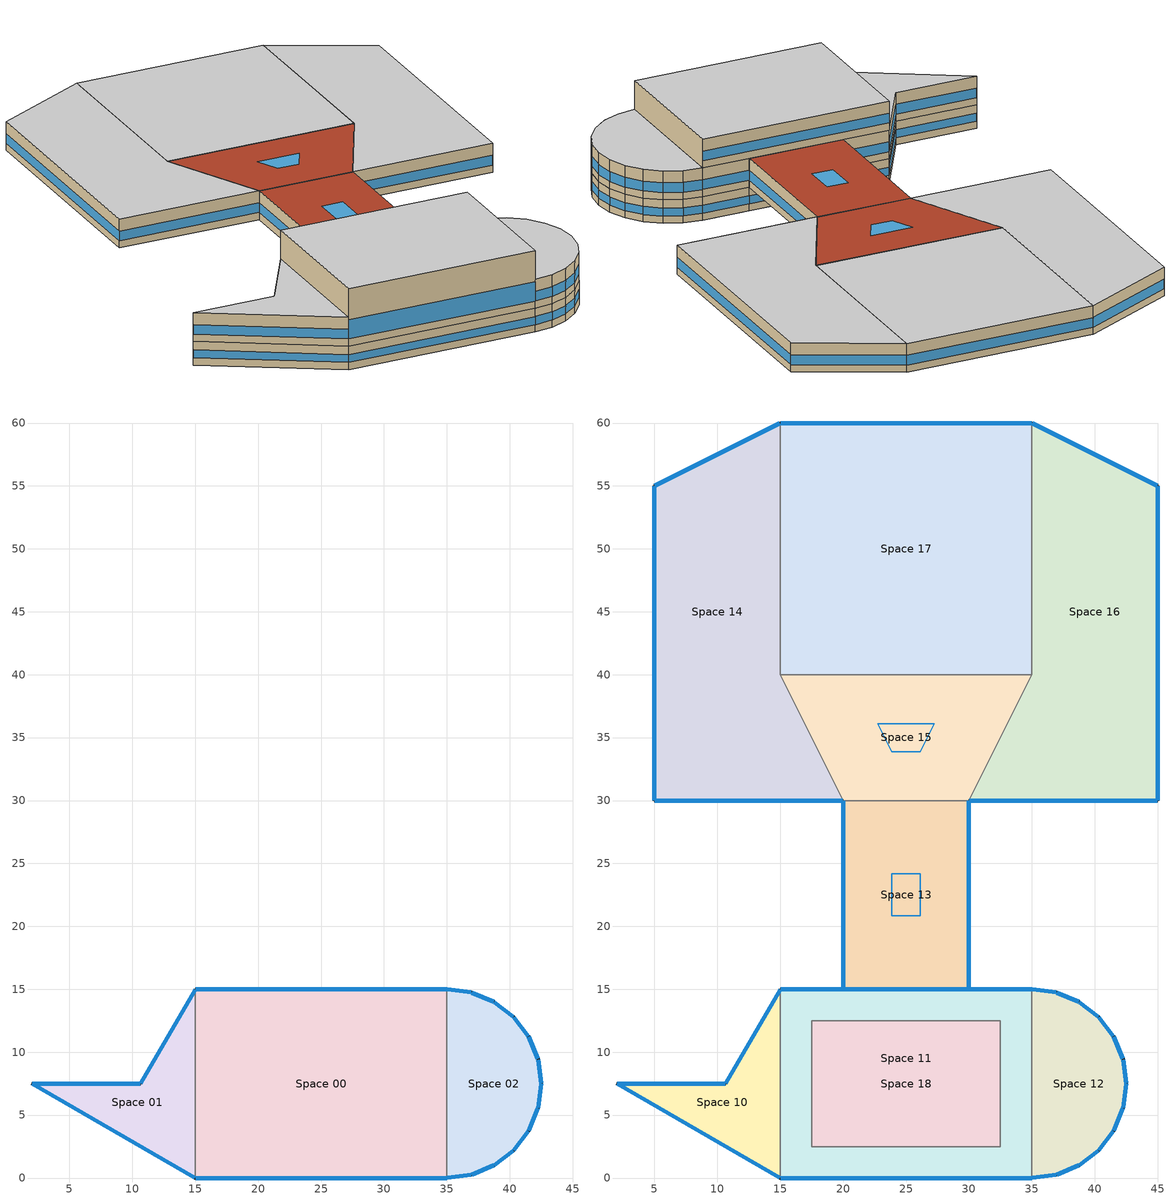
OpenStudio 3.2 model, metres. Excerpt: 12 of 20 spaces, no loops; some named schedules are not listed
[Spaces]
Space 02
 floor ground: 35,15 36.94,14.74 38.75,14 40.3,12.8 41.5,11.25 42.24,9.44 42.5,7.5 42.24,5.56 41.5,3.75 40.3,2.2 38.75,1 36.94,0.26 35,0 z-2.5
 wall outside: 35,0 36.94,0.26 38.75,1 40.3,2.2 41.5,3.75 42.24,5.56 42.5,7.5 42.24,9.44 41.5,11.25 40.3,12.8 38.75,14 36.94,14.74 35,15 z-2.5:0
 wall to Space 00: 35,15 35,0 z-2.5:0
 window (BTAP-Ext-FixedWindow:U=0.220 SHGC=0.600): 36.96,0.27 38.73,1 / 42.23,9.46 41.5,11.23 / 40.32,2.22 41.48,3.73 / 41.48,11.27 40.32,12.78 / 42.25,5.58 42.5,7.47 / 38.73,14 36.96,14.73 / 35.03,0 36.92,0.25 / 42.5,7.53 42.25,9.42 / 41.5,3.77 42.23,5.54 / 38.77,1.02 40.28,2.18 / 40.28,12.82 38.77,13.98 / 36.92,14.75 35.03,15 z-1.74:-0.88
Space 00
 floor ground: 35,15 35,0 15,0 15,15 z-2.5
 wall outside: 15,0 35,0 / 35,15 30,15 20,15 15,15 z-2.5:0
 wall to Space 01: 15,15 15,0 z-2.5:0
 window (BTAP-Ext-FixedWindow:U=0.220 SHGC=0.600): 15.03,0 34.97,0 / 29.97,15 20.03,15 / 34.97,15 30.03,15 / 19.97,15 15.03,15 z-1.74:-0.9
Space 01
 floor ground: 15,15 15,0 2.01,7.5 10.67,7.5 z-2.5
 wall outside: 15,15 10.67,7.5 2.01,7.5 15,0 z-2.5:0
 window (BTAP-Ext-FixedWindow:U=0.220 SHGC=0.600): 2.03,7.49 14.98,0.01 / 10.64,7.5 2.04,7.5 / 14.99,14.98 10.68,7.52 z-1.74:-0.9
Space 10
 floor to Space 01: 15,15 15,0 2.01,7.5 10.67,7.5 z0
 wall outside: 15,15 10.67,7.5 2.01,7.5 15,0 z0:3.05
 wall to Space 11: 15,0 15,15 z0:3.05
 window (BTAP-Ext-FixedWindow:U=0.220 SHGC=0.600): 2.03,7.49 14.98,0.01 / 10.64,7.5 2.04,7.5 / 14.99,14.98 10.68,7.52 z0.76:1.78
 ceiling to Space 21: 15,0 15,15 10.67,7.5 2.01,7.5 z3.05
Space 11
 floor to Space 18: 32.5,12.5 32.5,2.5 17.5,2.5 17.5,12.5 z3.05
 floor to Space 00: 35,2.5 35,0 15,0 15,2.5 z0; 35,15 35,12.5 15,12.5 15,15 z0; 35,12.5 35,2.5 32.5,2.5 32.5,12.5 z0; 17.5,12.5 17.5,2.5 15,2.5 15,12.5 z0; 32.5,12.5 32.5,2.5 17.5,2.5 17.5,12.5 z0
 wall outside: 15,0 35,0 z0:6.1; 35,15 15,15 z3.05:6.1; 20,15 15,15 / 35,15 30,15 z0:3.05
 wall to Space 21: 15,15 15,0 z3.05:6.1
 wall to Space 20: 35,0 35,15 z3.05:6.1
 wall to Space 12: 35,0 35,15 z0:3.05
 wall to Space 18: 32.5,2.5 17.5,2.5 17.5,12.5 32.5,12.5 32.5,2.5 z0:3.05
 wall to Space 13: 30,15 20,15 z0:3.05
 window (BTAP-Ext-FixedWindow:U=0.220 SHGC=0.600): 15.03,0 34.97,0 z0.76:2.8; 34.97,15 15.03,15 z3.81:4.83; 19.97,15 15.03,15 / 34.97,15 30.03,15 z0.76:1.79
 ceiling to Space 30: 35,0 35,15 15,15 15,0 z6.1
Space 12
 floor to Space 02: 35,15 36.94,14.74 38.75,14 40.3,12.8 41.5,11.25 42.24,9.44 42.5,7.5 42.24,5.56 41.5,3.75 40.3,2.2 38.75,1 36.94,0.26 35,0 z0
 wall outside: 35,0 36.94,0.26 38.75,1 40.3,2.2 41.5,3.75 42.24,5.56 42.5,7.5 42.24,9.44 41.5,11.25 40.3,12.8 38.75,14 36.94,14.74 35,15 z0:3.05
 window (BTAP-Ext-FixedWindow:U=0.220 SHGC=0.600): 36.92,14.75 35.03,15 / 38.73,14 36.96,14.73 / 40.28,12.82 38.77,13.98 / 41.48,11.27 40.32,12.78 / 42.23,9.46 41.5,11.23 / 42.5,7.53 42.25,9.42 / 42.25,5.58 42.5,7.47 / 41.5,3.77 42.23,5.54 / 40.32,2.22 41.48,3.73 / 38.77,1.02 40.28,2.18 / 36.96,0.27 38.73,1 / 35.03,0 36.92,0.25 z0.76:1.8
 ceiling to Space 20: 35,0 36.94,0.26 38.75,1 40.3,2.2 41.5,3.75 42.24,5.56 42.5,7.5 42.24,9.44 41.5,11.25 40.3,12.8 38.75,14 36.94,14.74 35,15 z3.05
Space 13
 floor ground: 30,30 30,15 20,15 20,30 z0
 wall outside: 30,15 30,30 / 20,30 20,15 z0:3.05
 wall to Space 15: 30,30 20,30 z0:3.05
 window (BTAP-Ext-FixedWindow:U=0.220 SHGC=0.600): 30,15.03 30,29.97 / 20,29.97 20,15.03 z0.76:1.78
 roof outside: 30,15 30,30 20,30 20,15 z3.05
 skylight (BTAP-Ext-Skylights:U=0.220 SHGC=0.600): 26.12,20.82 26.12,24.18 23.88,24.18 23.88,20.82 z3.05
Space 14
 floor ground: 15,60 15,40 20,30 5,30 5,55 z0
 wall outside: 15,60 5,55 5,30 20,30 z0:3.05
 wall to Space 17: 15,40 15,60 z0:3.05
 wall to Space 15: 20,30 15,40 z0:3.05
 window (BTAP-Ext-FixedWindow:U=0.220 SHGC=0.600): 5,54.97 5,30.03 / 14.98,59.99 5.02,55.01 / 5.03,30 19.97,30 z0.76:1.78
 ceiling to Space 23: 20,30 15,40 15,60 5,55 5,30 z3.05
Space 15
 floor ground: 35,40 30,30 20,30 15,40 z0
 wall to Space 16: 30,30 35,40 z0:3.05
 wall to Space 17: 35,40 15,40 z0:3.05
 roof outside: 30,30 35,40 15,40 20,30 z3.05
 skylight (BTAP-Ext-Skylights:U=0.220 SHGC=0.600): 26.12,33.88 27.24,36.12 22.76,36.12 23.88,33.88 z3.05
Space 16
 floor ground: 35,60 45,55 45,30 30,30 35,40 z0
 wall outside: 30,30 45,30 45,55 35,60 z0:3.05
 wall to Space 17: 35,60 35,40 z0:3.05
 window (BTAP-Ext-FixedWindow:U=0.220 SHGC=0.600): 44.98,55.01 35.02,59.99 / 45,30.03 45,54.97 / 30.03,30 44.97,30 z0.76:1.78
 ceiling to Space 24: 45,30 45,55 35,60 35,40 30,30 z3.05
Space 17
 floor ground: 35,60 35,40 15,40 15,60 z0
 wall outside: 35,60 15,60 z0:3.05
 window (BTAP-Ext-FixedWindow:U=0.220 SHGC=0.600): 34.97,60 15.03,60 z0.76:1.78
 ceiling to Space 22: 35,40 35,60 15,60 15,40 z3.05
Space 18
 floor ground: 32.5,12.5 32.5,2.5 17.5,2.5 17.5,12.5 z0
[Building]
EdgeCaseGeometry: Default Construction Set=BTAP-Mass at hdd = 5000.0; Standards Number of Stories=6; Standards Number of Above Ground Stories=5; Standards Template=NECB2011
[Site]
Calgary Intl AP_AB_CAN: Latitude {deg}=51.114; Longitude {deg}=-114.02; Time Zone {hr}=-7; Elevation {m}=1084.1
[ClimateZones]
Climate Zone Institution Name 1=ASHRAE; Climate Zone Document Name 1=ANSI/ASHRAE Standard 169; Climate Zone Document Year 1=2006; Climate Zone Institution Name 2=CEC; Climate Zone Document Name 2=California Climate Zone Descriptions; Climate Zone Document Year 2=1995
[Site:WaterMainsTemperature]
Calculation Method=Correlation; Annual Average Outdoor Air Temperature {C}=5; Maximum Difference In Monthly Average Outdoor Air Temperatures {deltaC}=23.3
[SizingPeriod:DesignDay] Barometric Pressure {Pa}=88961; Sky Clearness=0; Rain Indicator=0; Snow Indicator=0; Day of Month=21; Daylight Saving Time Indicator=0; Humidity Indicating Type=Wetbulb; Dry-Bulb Temperature Range Modifier Type=DefaultMultipliers
Name | Maximum Dry-Bulb Temperature {C} | Daily Dry-Bulb Temperature Range {deltaC} | Humidity Indicating Conditions at Maximum Dry-Bulb | Wind Speed {m/s} | Wind Direction {deg} | Month | Day Type | Solar Model Indicator | ASHRAE Taub | ASHRAE Taud
Calgary Intl AP Ann Clg .4% Condns DB=>MWB | 28.5 | 12.1 | 16.1 | 4.5 | 160 | 7 | SummerDesignDay | ASHRAETau | 0.339 | 2.421
Calgary Intl AP Ann Htg 99.6% Condns DB | -28.5 | 0 | -28.5 | 2.9 | 200 | 1 | WinterDesignDay | ASHRAEClearSky
[Site:GroundTemperature:BuildingSurface]
19.527, 19.502, 19.536, 19.598, 20.002, 21.64, 22.225, 22.375, 21.449, 20.121, 19.802, 19.633
[Material:NoMass] Roughness=Smooth; Thermal Absorptance=0.9; Solar Absorptance=0.7
Name | Thermal Resistance {m2-K/W} | Visible Absorptance
Typical Carpet Pad; Typical Carpet Pad 1 | 0.21648 | 0.8
Typical Insulation 1 | 5.91238 | 0.7
Typical Insulation 2 | 4.49096 | 0.7
Typical Insulation 3 | 6.17282 | 0.7
Typical Carpet Pad 2 | 1.25503 | 0.8
Typical Carpet Pad 3; Typical Carpet Pad 4 | 3.45515 | 0.8
Typical Insulation 4 | 0.454528 | 0.7
Typical Insulation 5 | 0.454545 | 0.7
[Material]
Name | Roughness | Thickness {m} | Conductivity {W/m-K} | Density {kg/m3} | Specific Heat {J/kg-K} | Thermal Absorptance | Solar Absorptance | Visible Absorptance
G05 25mm wood | MediumSmooth | 0.0254 | 0.15 | 608 | 1630 | 0.9 | 0.5 | 0.5
100mm Normalweight concrete floor 1 | MediumSmooth | 0.1016 | 2.31 | 2322 | 832
G01 13mm gypsum board 1 | Smooth | 0.0127 | 0.16 | 800 | 1090 | 0.9 | 0.7 | 0.5
4 in. Normalweight Concrete Floor 1 | MediumRough | 0.1016 | 2.31 | 2322 | 832 | 0.9 | 0.7 | 0.7
1IN Stucco 1 | Smooth | 0.0253 | 0.6918 | 1858 | 837 | 0.9 | 0.7 | 0.92
8IN CONCRETE HW RefBldg 1 | Rough | 0.2032 | 1.311 | 2240 | 836.8 | 0.9 | 0.7 | 0.7
1/2IN Gypsum 1 | Smooth | 0.0127 | 0.16 | 784.9 | 830 | 0.9 | 0.4 | 0.4
Metal Roof Surface 1; F08 Metal surface 1 | Smooth | 0.0008 | 45.28 | 7824 | 500 | 0.9 | 0.7 | 0.7
6 in. Normalweight Concrete Floor 1; 6 in. Normalweight Concrete Floor 2; 6 in. Normalweight Concrete Floor 3 | MediumRough | 0.1524 | 2.31 | 2322 | 832 | 0.9 | 0.7 | 0.7
[Construction]
BTAP-Int-Partition; BTAP-Int-Door: G05 25mm wood
BTAP-Int-Floor: 100mm Normalweight concrete floor 1, Typical Carpet Pad
BTAP-Int-Wall: G01 13mm gypsum board 1, G01 13mm gypsum board 1
BTAP-Int-Ceiling: Typical Carpet Pad, 100mm Normalweight concrete floor 1
BTAP-Int-Window: SimpleGlazing
BTAP-Ext-Floor-Mass:U-0.162: Typical Insulation 1, 4 in. Normalweight Concrete Floor 1, Typical Carpet Pad 1
BTAP-Ext-Wall-Mass:U-0.21: 1IN Stucco 1, 8IN CONCRETE HW RefBldg 1, Typical Insulation 2, 1/2IN Gypsum 1
BTAP-Ext-Roof-Metal:U-0.162: Metal Roof Surface 1, Typical Insulation 3
BTAP-Grnd-Floor-Mass:U-0.757: 6 in. Normalweight Concrete Floor 1, Typical Carpet Pad 2
BTAP-Grnd-Wall-Mass:U-0.284: 6 in. Normalweight Concrete Floor 2, Typical Carpet Pad 3
BTAP-Grnd-Roof-Mass:U-0.284: 6 in. Normalweight Concrete Floor 3, Typical Carpet Pad 4
BTAP-Ext-FixedWindow:U=0.220 SHGC=0.600; BTAP-Ext-GlassDoors:U=0.220 SHGC=0.600; BTAP-Ext-Skylights:U=0.220 SHGC=0.600; BTAP-Ext-DaylightDomes:U=0.220 SHGC=0.600; BTAP-Ext-DaylightDiffuser:U=0.220 SHGC=0.600: SimpleGlazing:U=0.220 SHGC=0.600
BTAP-Ext-Door:U-2.2: F08 Metal surface 1, Typical Insulation 4
BTAP-Ext-OverHeadDoor:U-2.2: Typical Insulation 5
[DefaultConstructionSet]
BTAP-Mass at hdd = 5000.0: Default Exterior Surface Constructions=BTAP-Mass at hdd = 5000.0; Default Interior Surface Constructions=Default Surface Constructions 2; Default Ground Contact Surface Constructions=BTAP-Mass at hdd = 5000.0 1; Default Exterior SubSurface Constructions=BTAP-Mass at hdd = 5000.0; Default Interior SubSurface Constructions=Default Sub Surface Constructions 2; Interior Partition Construction=BTAP-Int-Partition
[DefaultSurfaceConstructions]
Name | Floor Construction | Wall Construction | Roof Ceiling Construction
Default Surface Constructions 2 | BTAP-Int-Floor | BTAP-Int-Wall | BTAP-Int-Ceiling
BTAP-Mass at hdd = 5000.0 | BTAP-Ext-Floor-Mass:U-0.162 | BTAP-Ext-Wall-Mass:U-0.21 | BTAP-Ext-Roof-Metal:U-0.162
BTAP-Mass at hdd = 5000.0 1 | BTAP-Grnd-Floor-Mass:U-0.757 | BTAP-Grnd-Wall-Mass:U-0.284 | BTAP-Grnd-Roof-Mass:U-0.284
[DefaultSubSurfaceConstructions]
Name | Fixed Window Construction | Operable Window Construction | Door Construction | Glass Door Construction | Overhead Door Construction | Skylight Construction | Tubular Daylight Dome Construction | Tubular Daylight Diffuser Construction
Default Sub Surface Constructions 2 | BTAP-Int-Window | BTAP-Int-Window | BTAP-Int-Door
BTAP-Mass at hdd = 5000.0 | BTAP-Ext-FixedWindow:U=0.220 SHGC=0.600 | BTAP-Ext-FixedWindow:U=0.220 SHGC=0.600 | BTAP-Ext-Door:U-2.2 | BTAP-Ext-GlassDoors:U=0.220 SHGC=0.600 | BTAP-Ext-OverHeadDoor:U-2.2 | BTAP-Ext-Skylights:U=0.220 SHGC=0.600 | BTAP-Ext-DaylightDomes:U=0.220 SHGC=0.600 | BTAP-Ext-DaylightDiffuser:U=0.220 SHGC=0.600
[WindowMaterial:SimpleGlazingSystem] U-Factor {W/m2-K}=2.2; Solar Heat Gain Coefficient=0.6; Visible Transmittance=0.21
SimpleGlazing; SimpleGlazing:U=0.220 SHGC=0.600
[DefaultScheduleSet] People Activity Level Schedule=NECB-Activity; Infiltration Schedule=Always On
Name | Number of People Schedule | Lighting Schedule | Electric Equipment Schedule
Space Function Fire station - quarters Schedule Set | NECB-G-Occupancy | NECB-G-Lighting | NECB-G-Electric-Equipment
Space Function Hospital corr. >= 2.4m-sch-C Schedule Set; Space Function Religious - fellowship hall Schedule Set | NECB-C-Occupancy | NECB-C-Lighting | NECB-C-Electric-Equipment
Space Function Office - enclosed - occsens Schedule Set | NECB-A-Occupancy | NECB-A-Lighting | NECB-A-Electric-Equipment
[DesignSpecification:OutdoorAir] Outdoor Air Method=Sum
Name | Outdoor Air Flow per Person {m3/s-person} | Outdoor Air Flow per Floor Area {m3/s-m2}
Space Function Fire station - quarters Ventilation | 0.0380603
Space Function Hospital corr. >= 2.4m-sch-C Ventilation |  | 0.000508
Space Function Office - enclosed - occsens Ventilation | 0.0142092
Space Function Religious - fellowship hall Ventilation | 0.0457215
[ShadingControl]
Shading Control 1: Shading Type=InteriorBlind; Multiple Surface Control Type=Sequential
[BuildingStory]
Name | Nominal Z Coordinate {m} | Nominal Floor to Floor Height {m}
Building Story 1 | 0 | 3.05
Building Story 0 | -2.5 | 2.5
[Space]
Name | Space Type | Building Story | Thermal Zone
Space 10 | Space Function Hospital corr. >= 2.4m-sch-C | Building Story 1 | WILD_ST=Hospital corr. >= 2.4m-sch-G_FL=Building Story 1_SCH=C
Space 11 | Space Function Office - enclosed - occsens | Building Story 1 | ALL_ST=Office - enclosed - occsens_FL=Building Story 1_SCH=A
Space 12 | Space Function Religious - fellowship hall | Building Story 1 | ALL_ST=Religious - fellowship hall_FL=Building Story 1_SCH=C
Space 13 | Space Function Fire station - quarters | Building Story 1 | DU_BT=Space Function_ST=Fire station - quarters_FL=Building Story 1_SCHG
Space 14 | Space Function Hospital - radiology/imaging | Building Story 1 | ALL_ST=Hospital - radiology/imaging_FL=Building Story 1_SCH=H
Space 15 | Space Function Electrical/Mechanical-sch-C | Building Story 1 | WILD_ST=Electrical/Mechanical-sch-D_FL=Building Story 1_SCH=C
Space 16 | Space Function Penitentiary - audience | Building Story 1 | ALL_ST=Penitentiary - audience_FL=Building Story 1_SCH=C
Space 17 | Space Function Warehouse - med/blk2 | Building Story 1 | ALL_ST=Warehouse - med/blk2_FL=Building Story 1_SCH=A
Space 02 | Space Function Museum - restoration | Building Story 0 | ALL_ST=Museum - restoration_FL=Building Story 0_SCH=A
Space 00 | Space Function Fire station - engine room | Building Story 0 | ALL_ST=Fire station - engine room_FL=Building Story 0_SCH=H
Space 01 | Space Function Corr. >= 2.4m wide-sch-C | Building Story 0 | WILD_ST=Corr. >= 2.4m wide-sch-B_FL=Building Story 0_SCH=C
Space 18 | Space Function Corr. < 2.4m wide-sch-C | Building Story 1 | WILD_ST=Corr. < 2.4m wide-sch-F_FL=Building Story 1_SCH=C
[SpaceType] Standards Template=NECB2011; Standards Building Type=Space Function
Name | Default Schedule Set | Design Specification Outdoor Air Object | Standards Space Type
Space Function Corr. < 2.4m wide-sch-C | Space Function Corr. < 2.4m wide-sch-C Schedule Set | Space Function Corr. < 2.4m wide-sch-C Ventilation | Corr. < 2.4m wide-sch-C
Space Function Corr. >= 2.4m wide-sch-C | Space Function Corr. >= 2.4m wide-sch-C Schedule Set | Space Function Corr. >= 2.4m wide-sch-C Ventilation | Corr. >= 2.4m wide-sch-C
Space Function Electrical/Mechanical-sch-C | Space Function Electrical/Mechanical-sch-C Schedule Set | Space Function Electrical/Mechanical-sch-C Ventilation | Electrical/Mechanical-sch-C
Space Function Fire station - engine room | Space Function Fire station - engine room Schedule Set | Space Function Fire station - engine room Ventilation | Fire station - engine room
Space Function Fire station - quarters | Space Function Fire station - quarters Schedule Set | Space Function Fire station - quarters Ventilation | Fire station - quarters
Space Function Hospital - radiology/imaging | Space Function Hospital - radiology/imaging Schedule Set | Space Function Hospital - radiology/imaging Ventilation | Hospital - radiology/imaging
Space Function Hospital corr. >= 2.4m-sch-C | Space Function Hospital corr. >= 2.4m-sch-C Schedule Set | Space Function Hospital corr. >= 2.4m-sch-C Ventilation | Hospital corr. >= 2.4m-sch-C
Space Function Museum - restoration | Space Function Museum - restoration Schedule Set | Space Function Museum - restoration Ventilation | Museum - restoration
Space Function Office - enclosed - occsens | Space Function Office - enclosed - occsens Schedule Set | Space Function Office - enclosed - occsens Ventilation | Office - enclosed - occsens
Space Function Penitentiary - audience | Space Function Penitentiary - audience Schedule Set | Space Function Penitentiary - audience Ventilation | Penitentiary - audience
Space Function Religious - fellowship hall | Space Function Religious - fellowship hall Schedule Set | Space Function Religious - fellowship hall Ventilation | Religious - fellowship hall
Space Function Warehouse - med/blk2 | Space Function Warehouse - med/blk2 Schedule Set | Space Function Warehouse - med/blk2 Ventilation | Warehouse - med/blk2
[ThermostatSetpoint:DualSetpoint]
Name | Heating Setpoint Temperature Schedule | Cooling Setpoint Temperature Schedule
Space Function Fire station - quarters Thermostat 3 | NECB-G-Thermostat Setpoint-Heating | NECB-G-Thermostat Setpoint-Cooling
Space Function Religious - fellowship hall Thermostat 3; Space Function Penitentiary - audience Thermostat 3; Space Function Corr. < 2.4m wide-sch-C Thermostat 1; Space Function Electrical/Mechanical-sch-C Thermostat 1; Space Function Corr. >= 2.4m wide-sch-C Thermostat 1; Space Function Hospital corr. >= 2.4m-sch-C Thermostat 1 | NECB-C-Thermostat Setpoint-Heating | NECB-C-Thermostat Setpoint-Cooling
Space Function Fire station - engine room Thermostat 3; Space Function Hospital - radiology/imaging Thermostat 3 | NECB-H-Thermostat Setpoint-Heating | NECB-H-Thermostat Setpoint-Cooling
Space Function Museum - restoration Thermostat 3; Space Function Warehouse - med/blk2 Thermostat 3; Space Function Office - enclosed - occsens Thermostat 3 | NECB-A-Thermostat Setpoint-Heating | NECB-A-Thermostat Setpoint-Cooling
[People] Work Efficiency Schedule=Work Efficiency Schedule; Clothing Insulation Schedule=Clothing Schedule; Air Velocity Schedule=Air Velocity Schedule; Multiplier=1
Name | People Definition | Space or SpaceType
Space Function Fire station - quarters People | Space Function Fire station - quarters People Definition | Space Function Fire station - quarters
Space Function Hospital corr. >= 2.4m-sch-C People | Space Function Hospital corr. >= 2.4m-sch-C People Definition | Space Function Hospital corr. >= 2.4m-sch-C
Space Function Office - enclosed - occsens People | Space Function Office - enclosed - occsens People Definition | Space Function Office - enclosed - occsens
Space Function Religious - fellowship hall People | Space Function Religious - fellowship hall People Definition | Space Function Religious - fellowship hall
[ElectricEquipment]
Name | Electric Equipment Definition | Space or SpaceType
Space Function Office - enclosed - occsens Elec Equip | Space Function Office - enclosed - occsens Elec Equip Definition | Space Function Office - enclosed - occsens
Space Function Religious - fellowship hall Elec Equip | Space Function Religious - fellowship hall Elec Equip Definition | Space Function Religious - fellowship hall
[Lights] Fraction Replaceable=1
Name | Lights Definition | Space or SpaceType
Space Function Hospital corr. >= 2.4m-sch-C Lights | Space Function Hospital corr. >= 2.4m-sch-C Lights Definition | Space Function Hospital corr. >= 2.4m-sch-C
Space Function Office - enclosed - occsens Lights | Space Function Office - enclosed - occsens Lights Definition | Space Function Office - enclosed - occsens
Space Function Religious - fellowship hall Lights | Space Function Religious - fellowship hall Lights Definition | Space Function Religious - fellowship hall
[SpaceInfiltration:DesignFlowRate] Schedule=Always On Discrete; Design Flow Rate Calculation Method=Flow/ExteriorArea; Flow per Exterior Surface Area {m3/s-m2}=0.00025; Constant Term Coefficient=0; Temperature Term Coefficient=0; Velocity Term Coefficient=0.224; Velocity Squared Term Coefficient=0
Name | Space or SpaceType
Space 00 Infiltration | Space 00
Space 01 Infiltration | Space 01
Space 02 Infiltration | Space 02
Space 10 Infiltration | Space 10
Space 11 Infiltration | Space 11
Space 12 Infiltration | Space 12
Space 13 Infiltration | Space 13
Space 14 Infiltration | Space 14
Space 15 Infiltration | Space 15
Space 16 Infiltration | Space 16
Space 17 Infiltration | Space 17
[ThermalZone] Use Ideal Air Loads=No
Name | Thermostat
DU_BT=Space Function_ST=Fire station - quarters_FL=Building Story 1_SCHG | Space Function Fire station - quarters Thermostat 3
ALL_ST=Religious - fellowship hall_FL=Building Story 1_SCH=C | Space Function Religious - fellowship hall Thermostat 3
ALL_ST=Fire station - engine room_FL=Building Story 0_SCH=H | Space Function Fire station - engine room Thermostat 3
ALL_ST=Museum - restoration_FL=Building Story 0_SCH=A | Space Function Museum - restoration Thermostat 3
ALL_ST=Hospital - radiology/imaging_FL=Building Story 1_SCH=H | Space Function Hospital - radiology/imaging Thermostat 3
ALL_ST=Penitentiary - audience_FL=Building Story 1_SCH=C | Space Function Penitentiary - audience Thermostat 3
ALL_ST=Warehouse - med/blk2_FL=Building Story 1_SCH=A | Space Function Warehouse - med/blk2 Thermostat 3
ALL_ST=Office - enclosed - occsens_FL=Building Story 1_SCH=A | Space Function Office - enclosed - occsens Thermostat 3
WILD_ST=Corr. < 2.4m wide-sch-F_FL=Building Story 1_SCH=C | Space Function Corr. < 2.4m wide-sch-C Thermostat 1
WILD_ST=Electrical/Mechanical-sch-D_FL=Building Story 1_SCH=C | Space Function Electrical/Mechanical-sch-C Thermostat 1
WILD_ST=Corr. >= 2.4m wide-sch-B_FL=Building Story 0_SCH=C | Space Function Corr. >= 2.4m wide-sch-C Thermostat 1
WILD_ST=Hospital corr. >= 2.4m-sch-G_FL=Building Story 1_SCH=C | Space Function Hospital corr. >= 2.4m-sch-C Thermostat 1
